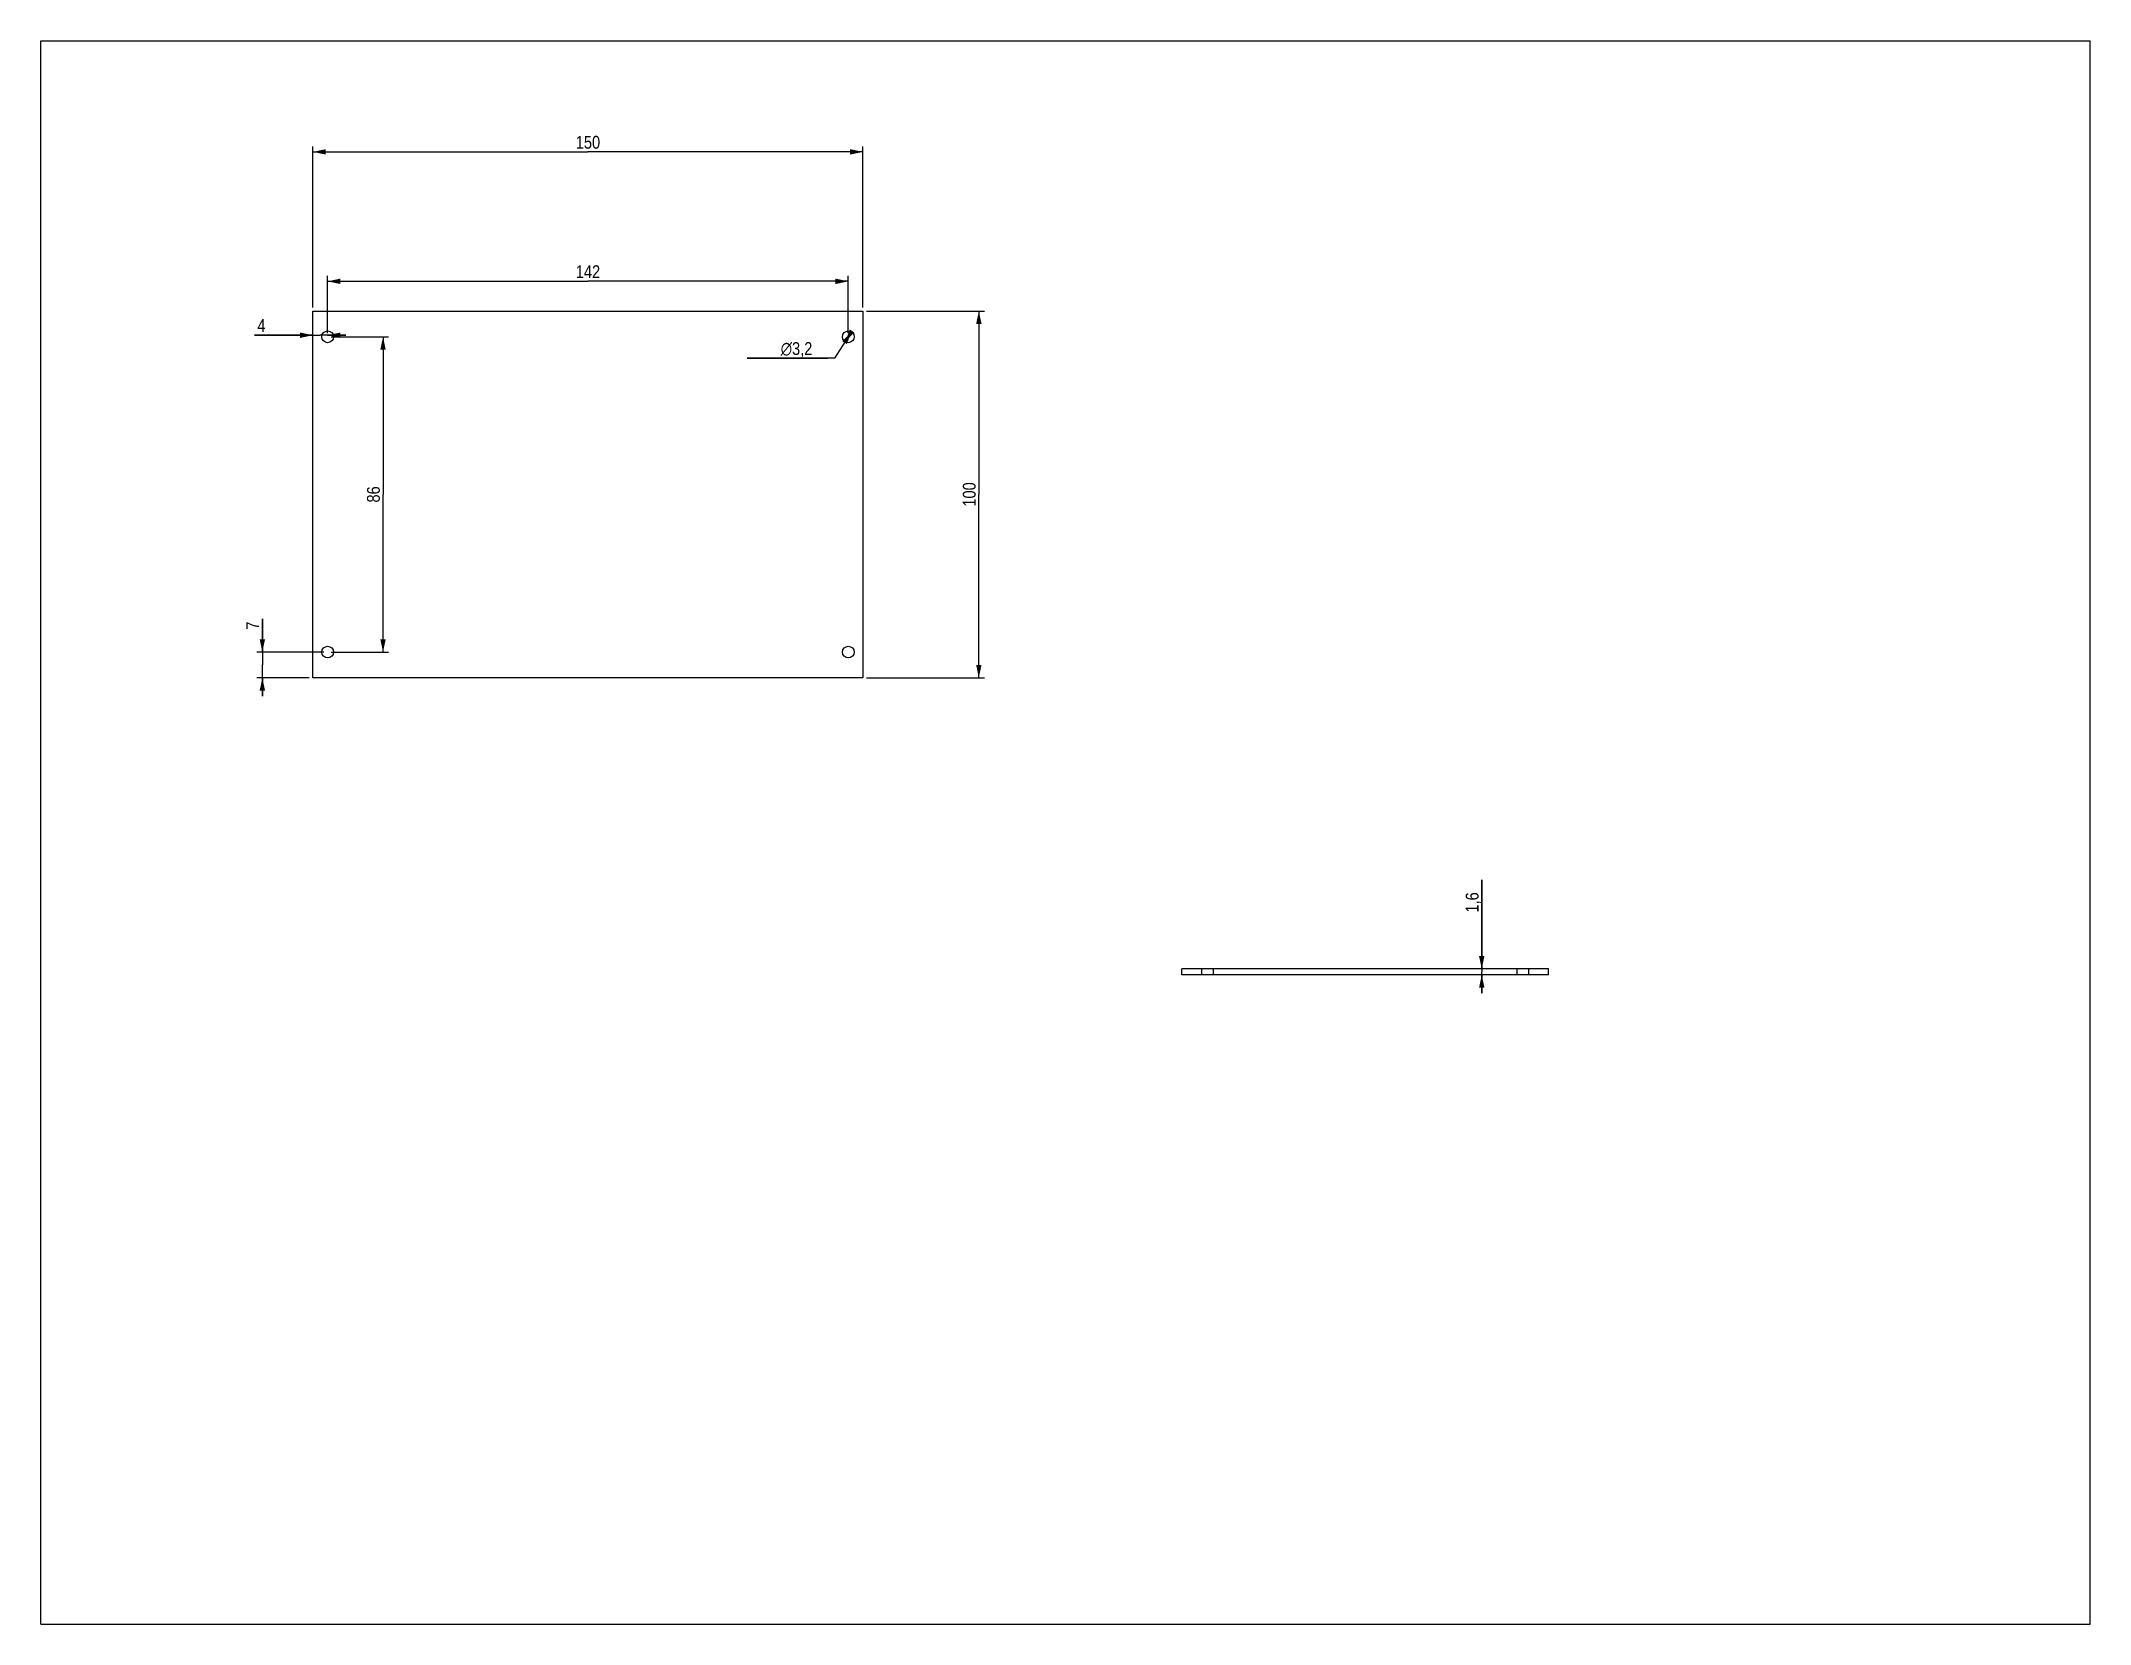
# Model space of a CAD drawing. Header units: millimetres. Extents: x 0 to 559, y 0 to 432.
import ezdxf

# ---------------------------------------------------------------- set-up
doc = ezdxf.new("R2010")
doc.units = ezdxf.units.MM
doc.header["$LTSCALE"] = 30.734
doc.layers.get('0').update_dxf_attribs({"linetype": 'CONTINUOUS'})
doc.layers.add('02___PRT_ALL_AXES', color=7, linetype='CONTINUOUS')
doc.styles.get("Standard").update_dxf_attribs({"font": 'txt', "width": 0.85})
doc.styles.add('TEXTSTYLE_2', font='gdt', dxfattribs={"width": 0.85})
doc.dimstyles.new('DIMSTYLE_1', dxfattribs={"dimtxt": 3.5, "dimasz": 3.5, "dimexe": 1.5, "dimexo": 1, "dimgap": 0.875, "dimtad": 1, "dimtxsty": 'Standard', "dimblk": '_FILLED', "dimblk1": '_FILLED', "dimblk2": '_FILLED', "dimcen": 0.09, "dimadec": 0, "dimazin": 0, "dimtp": 0.01, "dimtm": 0.01, "dimtfac": 1, "dimtofl": 0, "dimtmove": 0, "dimatfit": 3, "dimldrblk": '_FILLED', "dimfxl": 1, "dimtolj": 1, "dimarcsym": 0})
doc.dimstyles.new('DIMSTYLE_2', dxfattribs={"dimtxt": 3.5, "dimasz": 3.5, "dimexe": 1.5, "dimexo": 1, "dimtad": 1, "dimtih": 1, "dimtoh": 1, "dimtxsty": 'Standard', "dimblk": '_FILLED', "dimblk1": '_FILLED', "dimblk2": '_FILLED', "dimcen": 0.09, "dimadec": 0, "dimazin": 0, "dimtp": 0.01, "dimtm": 0.01, "dimtfac": 1, "dimtofl": 0, "dimtmove": 0, "dimatfit": 3, "dimldrblk": '_FILLED', "dimfxl": 1, "dimtolj": 1, "dimarcsym": 0})

# ---------------------------------------------------------------- blocks, each defined once
blk = doc.blocks.new('_FILLED')
at = {"color": 0, "linetype": 'ByBlock'}
blk.add_solid([(0, 0), (-1, 0.21), (-1, -0.21)], dxfattribs=at)
blk = doc.blocks.new('*D1')
at = {"color": 2, "linetype": 'Continuous'}
for p, q in [((74.17, 359.11), (74.17, 403.05)), ((224.17, 359.11), (224.17, 403.05)), ((74.17, 401.55), (149.17, 401.55)), ((224.17, 401.55), (149.17, 401.55))]:
    blk.add_line(p, q, dxfattribs=at)
at = {"color": 2, "linetype": 'Continuous', "xscale": 3.5, "yscale": 3.5, "zscale": 3.5, "rotation": 180}
blk.add_blockref('_FILLED', (74.17, 401.55), dxfattribs=at)
at = {"color": 2, "linetype": 'Continuous', "xscale": 3.5, "yscale": 3.5, "zscale": 3.5}
blk.add_blockref('_FILLED', (224.17, 401.55), dxfattribs=at)
at = {"color": 2, "linetype": 'Continuous', "insert": (149.17, 405.92), "char_height": 3.5, "width": 8.925, "attachment_point": 2, "line_spacing_factor": 0.9}
blk.add_mtext('150', dxfattribs=at)
blk = doc.blocks.new('*D2')
at = {"color": 2, "linetype": 'Continuous'}
for p, q in [((225.17, 358.11), (257.27, 358.11)), ((255.77, 358.11), (255.77, 308.11)), ((255.77, 258.11), (255.77, 308.11)), ((225.17, 258.11), (257.27, 258.11))]:
    blk.add_line(p, q, dxfattribs=at)
at = {"color": 2, "linetype": 'Continuous', "xscale": 3.5, "yscale": 3.5, "zscale": 3.5}
for p, rotation in [((255.77, 358.11), 90), ((255.77, 258.11), 270)]:
    blk.add_blockref('_FILLED', p, dxfattribs=dict(at, rotation=rotation))
at = {"color": 2, "linetype": 'Continuous', "insert": (251.4, 308.11), "char_height": 3.5, "width": 8.925, "attachment_point": 2, "rotation": 90, "line_spacing_factor": 0.9}
blk.add_mtext('100', dxfattribs=at)
blk = doc.blocks.new('*D3')
at = {"color": 2, "linetype": 'Continuous'}
for p, q in [((221.05, 352.45), (220.17, 351.11)), ((220.17, 351.11), (216.36, 345.28)), ((219.3, 349.77), (220.17, 351.11)), ((216.36, 345.28), (192.57, 345.28)), ((192.57, 345.28), (214.56, 345.28))]:
    blk.add_line(p, q, dxfattribs=at)
at = {"color": 2, "linetype": 'Continuous', "xscale": 3.5, "yscale": 3.5, "zscale": 3.5}
for p, rotation in [((221.05, 352.45), 56.85794099789999), ((219.3, 349.77), 236.8579409979)]:
    blk.add_blockref('_FILLED', p, dxfattribs=dict(at, rotation=rotation))
at = {"color": 2, "linetype": 'Continuous', "insert": (210.36, 349.65), "char_height": 3.5, "width": 13.5917, "attachment_point": 3, "line_spacing_factor": 0.9, "style": 'TEXTSTYLE_2'}
blk.add_mtext('{\\Fgdt;n}\\Ftxt;3,2', dxfattribs=at)
blk = doc.blocks.new('*D4')
at = {"color": 2, "linetype": 'Continuous'}
for p, q in [((78.17, 352.11), (78.17, 367.74)), ((78.17, 366.24), (149.17, 366.24)), ((220.17, 366.24), (149.17, 366.24)), ((220.17, 352.11), (220.17, 367.74))]:
    blk.add_line(p, q, dxfattribs=at)
at = {"color": 2, "linetype": 'Continuous', "xscale": 3.5, "yscale": 3.5, "zscale": 3.5, "rotation": 180}
blk.add_blockref('_FILLED', (78.17, 366.24), dxfattribs=at)
at = {"color": 2, "linetype": 'Continuous', "xscale": 3.5, "yscale": 3.5, "zscale": 3.5}
blk.add_blockref('_FILLED', (220.17, 366.24), dxfattribs=at)
at = {"color": 2, "linetype": 'Continuous', "insert": (149.17, 370.62), "char_height": 3.5, "width": 8.925, "attachment_point": 2, "line_spacing_factor": 0.9}
blk.add_mtext('142', dxfattribs=at)
blk = doc.blocks.new('*D5')
at = {"color": 2, "linetype": 'Continuous'}
for p, q in [((79.17, 351.11), (94.78, 351.11)), ((93.28, 351.11), (93.28, 308.11)), ((93.28, 265.11), (93.28, 308.11)), ((79.17, 265.11), (94.78, 265.11))]:
    blk.add_line(p, q, dxfattribs=at)
at = {"color": 2, "linetype": 'Continuous', "xscale": 3.5, "yscale": 3.5, "zscale": 3.5}
for p, rotation in [((93.28, 351.11), 90), ((93.28, 265.11), 270)]:
    blk.add_blockref('_FILLED', p, dxfattribs=dict(at, rotation=rotation))
at = {"color": 2, "linetype": 'Continuous', "insert": (88.91, 308.11), "char_height": 3.5, "width": 5.95, "attachment_point": 2, "rotation": 90, "line_spacing_factor": 0.9}
blk.add_mtext('86', dxfattribs=at)
blk = doc.blocks.new('*D6')
at = {"color": 2, "linetype": 'Continuous'}
for p, q in [((60.37, 265.11), (60.37, 274.21)), ((60.37, 274.21), (60.37, 261.61)), ((77.17, 265.11), (58.87, 265.11)), ((73.17, 258.11), (58.87, 258.11)), ((60.37, 253.11), (60.37, 261.61)), ((60.37, 258.11), (60.37, 253.11))]:
    blk.add_line(p, q, dxfattribs=at)
at = {"color": 2, "linetype": 'Continuous', "xscale": 3.5, "yscale": 3.5, "zscale": 3.5}
for p, rotation in [((60.37, 265.11), 270), ((60.37, 258.11), 90)]:
    blk.add_blockref('_FILLED', p, dxfattribs=dict(at, rotation=rotation))
at = {"color": 2, "linetype": 'Continuous', "insert": (55.99, 271.23), "char_height": 3.5, "width": 2.975, "attachment_point": 1, "rotation": 90, "line_spacing_factor": 0.9}
blk.add_mtext('7', dxfattribs=at)
blk = doc.blocks.new('*D7')
at = {"color": 2, "linetype": 'Continuous'}
for p, q in [((78.17, 352.11), (78.17, 353.04)), ((74.17, 351.54), (58.24, 351.54)), ((58.24, 351.54), (76.17, 351.54)), ((83.17, 351.54), (76.17, 351.54)), ((78.17, 351.54), (83.17, 351.54))]:
    blk.add_line(p, q, dxfattribs=at)
at = {"color": 2, "linetype": 'Continuous', "xscale": 3.5, "yscale": 3.5, "zscale": 3.5}
blk.add_blockref('_FILLED', (74.17, 351.54), dxfattribs=at)
at = {"color": 2, "linetype": 'Continuous', "xscale": 3.5, "yscale": 3.5, "zscale": 3.5, "rotation": 180}
blk.add_blockref('_FILLED', (78.17, 351.54), dxfattribs=at)
at = {"color": 2, "linetype": 'Continuous', "insert": (61.21, 355.92), "char_height": 3.5, "width": 2.975, "attachment_point": 3, "line_spacing_factor": 0.9}
blk.add_mtext('4', dxfattribs=at)
blk = doc.blocks.new('*D8')
at = {"color": 2, "linetype": 'Continuous'}
for p, q in [((392.92, 178.68), (392.92, 202.98)), ((392.92, 202.98), (392.92, 177.88)), ((392.92, 172.08), (392.92, 177.88)), ((392.92, 177.08), (392.92, 172.08))]:
    blk.add_line(p, q, dxfattribs=at)
at = {"color": 2, "linetype": 'Continuous', "xscale": 3.5, "yscale": 3.5, "zscale": 3.5}
for p, rotation in [((392.92, 178.68), 270), ((392.92, 177.08), 90)]:
    blk.add_blockref('_FILLED', p, dxfattribs=dict(at, rotation=rotation))
at = {"color": 2, "linetype": 'Continuous', "insert": (388.54, 194.06), "char_height": 3.5, "width": 8.925, "attachment_point": 1, "rotation": 90, "line_spacing_factor": 0.9}
blk.add_mtext('1,6', dxfattribs=at)

msp = doc.modelspace()

# ---------------------------------------------------------------- linework, layer by layer
at = {"color": 7, "linetype": 'Continuous'}
for p, q in [((0, 0), (0, 431.8)), ((0, 431.8), (558.8, 431.8)), ((558.8, 0), (558.8, 431.8)), ((0, 0), (558.8, 0))]:
    msp.add_line(p, q, dxfattribs=at)
at = {"layer": '02___PRT_ALL_AXES', "color": 7, "linetype": 'Continuous'}
for p, q in [((74.171, 258.106), (74.171, 358.106)), ((74.171, 358.106), (224.171, 358.106)), ((224.171, 358.106), (224.171, 258.106)), ((224.171, 258.106), (74.171, 258.106)), ((311.15, 177.077), (311.15, 178.677)), ((411.15, 178.677), (311.15, 178.677)), ((411.15, 177.077), (311.15, 177.077)), ((316.55, 177.077), (316.55, 178.677)), ((319.75, 177.077), (319.75, 178.677)), ((402.55, 177.077), (402.55, 178.677)), ((405.75, 177.077), (405.75, 178.677)), ((411.15, 177.077), (411.15, 178.677))]:
    msp.add_line(p, q, dxfattribs=at)
for centre in [(78.171, 351.106), (220.171, 351.106), (78.171, 265.106), (220.171, 265.106)]:
    msp.add_circle(centre, 1.6, dxfattribs=at)

# ---------------------------------------------------------------- dimensions: what is measured, and where the dimension line sits
at = {"color": 2, "linetype": 'Continuous'}
for base, p1, p2, picture, middle in [((224.171, 401.548), (74.171, 358.106), (224.171, 358.106), '*D1', (149.171, 401.548)), ((220.171, 366.243), (78.171, 351.106), (220.171, 351.106), '*D4', (149.171, 366.243)), ((78.171, 351.542), (74.171, 358.106), (78.171, 354.042), '*D7', (59.725, 351.542))]:
    dim = msp.add_linear_dim(base=base, p1=p1, p2=p2, dimstyle='DIMSTYLE_1', dxfattribs=at)
    dim.commit()
    dim.dimension.update_dxf_attribs({"geometry": picture, "text_midpoint": middle, "dimtype": 160})
for base, p1, p2, angle, picture, middle in [((255.772, 258.106), (224.171, 358.106), (224.171, 258.106), 270, '*D2', (255.772, 308.106)), ((93.285, 265.106), (78.171, 351.106), (78.171, 265.106), 270, '*D5', (93.285, 308.106)), ((60.367, 265.106), (74.171, 258.106), (78.171, 265.106), 90, '*D6', (60.367, 272.719)), ((392.917, 178.677), (411.15, 177.077), (411.15, 178.677), 90, '*D8', (392.917, 198.521))]:
    dim = msp.add_linear_dim(base=base, p1=p1, p2=p2, angle=angle, dimstyle='DIMSTYLE_1', dxfattribs=at)
    dim.commit()
    dim.dimension.update_dxf_attribs({"geometry": picture, "text_midpoint": middle, "dimtype": 160})
dim = msp.add_diameter_dim_2p(p1=(219.296, 349.767), p2=(221.045, 352.446), dimstyle='DIMSTYLE_2', dxfattribs=at)
dim.commit()
dim.dimension.update_dxf_attribs({"geometry": '*D3', "text_midpoint": (203.569, 347.902), "dimtype": 163})

doc.saveas('drawing.dxf')
